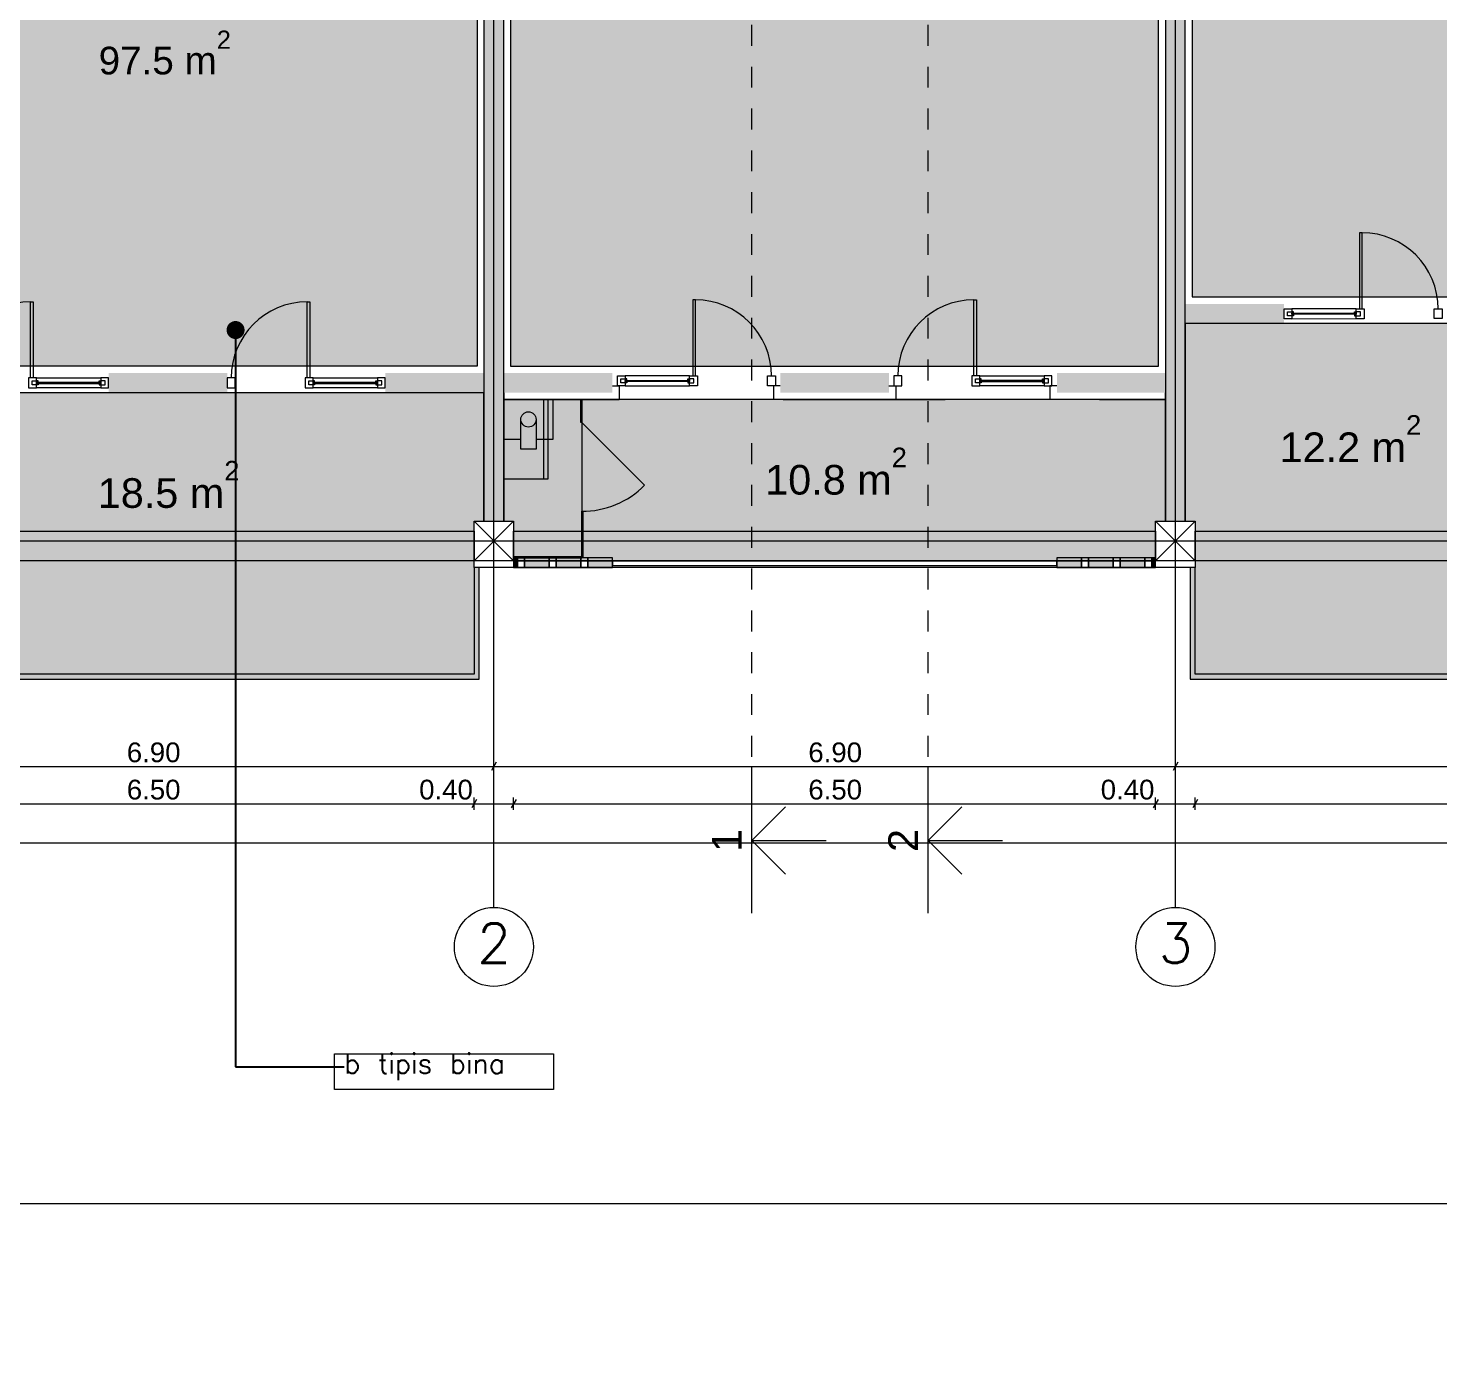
# Model space of a CAD drawing. Header units: millimetres. Extents: x 476244520 to 476657119, y 4620824743 to 4621446928.
# Drawn here: x 476392540 to 476406821, y 4621100136 to 4621113665 of the extents above; entities that cross this region are included whole.
import ezdxf

# ---------------------------------------------------------------- set-up
doc = ezdxf.new("R2010")
doc.units = ezdxf.units.MM
doc.header["$MEASUREMENT"] = 0
doc.linetypes.add('Dashed', pattern=[423.333333, 211.666667, -211.666667])
for name, color, linetype, lineweight in [('0_Pen_No__42_Pen_No__250_Pen_No__5', 5, 'Continuous', 0), ('2D Drafting - General_Pen_No__1_Pen_No__7', 7, 'Continuous', 0), ('2D Drafting - General_Pen_No__250_Pen_No__7_Pen_No__250', 7, 'Continuous', 0), ('2D Drafting - General_Pen_No__250_Pen_No__7_Pen_No__7', 7, 'Continuous', 0), ('2D Drafting - General_Pen_No__7_Pen_No__250', 7, 'Continuous', 0), ('2D Drafting - General_Pen_No__7_Pen_No__7_Pen_No__7', 7, 'Continuous', 0), ('Annotation - Text_Pen_No__7_Pen_No__5', 5, 'Continuous', 0), ('Doors_Pen_No__7_Pen_No__7_Pen_No__7', 7, 'Continuous', 0), ('G-Anno-Nplt_Pen_No__142', 142, 'Continuous', 0), ('G-Anno-Nplt_Pen_No__151', 151, 'Continuous', 0), ('G-Anno-Nplt_Pen_No__255', 255, 'Continuous', 0), ('G-Anno-Nplt_Pen_No__4', 7, 'Continuous', 0), ('G-Anno-Nplt_Pen_No__7', 7, 'Continuous', 0), ('gegmebi_Pen_No__1_Pen_No__7', 7, 'Continuous', 0), ('kar-panjara_Pen_No__7_Pen_No__7_Pen_No__7', 7, 'Continuous', 0), ('New_._Pen_No__1', 1, 'Continuous', 0), ('New_2D Drafting - General_Pen_No__250_Pen_No__7_Pen_No__255', 255, 'Continuous', 0), ('New_2D Drafting - General_Pen_No__2_Pen_No__250', 7, 'Continuous', 0), ('New_G-Anno-Nplt_Pen_No__250', 7, 'Continuous', 0), ('New_G-Anno-Nplt_Pen_No__4', 7, 'Continuous', 0), ('New_reg_nak_Pen_No__250', 7, 'Continuous', 0), ('New_reg_nak_Pen_No__7', 7, 'Continuous', 0), ('New_shenobebi_Pen_No__1', 1, 'Continuous', 0), ('New_Structural - Bearing_Pen_No__1', 1, 'Continuous', 0), ('New_Structural - Bearing_Pen_No__250', 7, 'Continuous', 0), ('New_Structural - Bearing_Pen_No__7', 7, 'Continuous', 0), ('zoma_Pen_No__142', 142, 'Continuous', 0), ('zoma_Pen_No__5_Pen_No__5', 5, 'Continuous', 0)]:
    doc.layers.add(name, color=color, linetype=linetype, lineweight=lineweight)
doc.layers.add('zoma', color=7, linetype='Continuous')
doc.styles.add('GENERATED_STYLE_1', font='arial.ttf')
doc.styles.add('GENERATED_STYLE_2', font='arial.ttf')
doc.linetypes.add('Break', pattern='A,0,[1,A-4 бѓЎбѓђбѓ®бѓљбѓ\x98 - nikas1.Shx,S=15.679026,R=0,X=0,Y=0],-1975.557214,0', length=1975.557214)
doc.dimstyles.new('GENERATED_STYLE__1', dxfattribs={"dimtxt": 200, "dimasz": 64.421331, "dimexe": 0.18, "dimexo": 3, "dimgap": 0.09, "dimtad": 1, "dimtih": 1, "dimtoh": 1, "dimlfac": 0.001, "dimzin": 0, "dimdsep": 46, "dimtxsty": 'GENERATED_STYLE_2', "dimblk": 'ARROWHEAD_2', "dimblk1": 'ARROWHEAD_2', "dimblk2": 'ARROWHEAD_2', "dimcen": 0.09, "dimclrd": 142, "dimclre": 142, "dimclrt": 142, "dimadec": 0, "dimazin": 0, "dimtfac": 1, "dimtdec": 4, "dimtmove": 0, "dimatfit": 3, "dimfxl": 1, "dimtolj": 1, "dimtzin": 0, "dimarcsym": 0})
doc.dimstyles.new('GENERATED_STYLE__18', dxfattribs={"dimtxt": 0.18, "dimasz": 364.8, "dimexe": 0.18, "dimexo": 0.0625, "dimgap": 0.09, "dimtad": 0, "dimtih": 1, "dimtoh": 1, "dimdec": 4, "dimzin": 0, "dimdsep": 46, "dimcen": 0.09, "dimadec": 0, "dimazin": 0, "dimtfac": 1, "dimtdec": 4, "dimtmove": 0, "dimatfit": 3, "dimldrblk": 'ARROWHEAD_11', "dimfxl": 1, "dimtolj": 1, "dimtzin": 0, "dimarcsym": 0})
doc.dimstyles.new('GENERATED_STYLE__2', dxfattribs={"dimtxt": 200, "dimasz": 64.421331, "dimexe": 0.18, "dimexo": 3, "dimgap": 0.09, "dimtad": 1, "dimtih": 1, "dimtoh": 1, "dimlfac": 0.001, "dimzin": 0, "dimdsep": 46, "dimtxsty": 'GENERATED_STYLE_2', "dimblk": 'ARROWHEAD_2', "dimblk1": 'ARROWHEAD_2', "dimblk2": 'ARROWHEAD_2', "dimcen": 0.09, "dimclrd": 142, "dimclre": 142, "dimclrt": 142, "dimadec": 0, "dimazin": 0, "dimtfac": 1, "dimtdec": 4, "dimtmove": 2, "dimatfit": 3, "dimfxl": 1, "dimtolj": 1, "dimtzin": 0, "dimarcsym": 0})

# ---------------------------------------------------------------- blocks, each defined once
blk = doc.blocks.new('*D294', base_point=(476844527, 4621385791))
at = {"layer": 'zoma_Pen_No__142', "color": 142, "linetype": 'Continuous', "lineweight": 0, "transparency": 16777216}
for p, q in [((476390579, 4621086634), (476390530, 4621086550)), ((476390554, 4621086528), (476390554, 4621086655)), ((476390554, 4621086592), (476397054, 4621086592)), ((476397079, 4621086634), (476397030, 4621086550)), ((476397054, 4621086528), (476397054, 4621086655))]:
    blk.add_line(p, q, dxfattribs=at)
at = {"layer": 'zoma_Pen_No__142', "color": 142, "lineweight": 0, "transparency": 16777216, "char_height": 200, "attachment_point": 7, "style": 'GENERATED_STYLE_2'}
for s, insert in [('\\A1;{\\pql;\\fArial CYR|b0|i0|c204|p34;6.50}', (476393538, 4621086632)), ('\\A1;{\\pql;\\fArial CYR|b0|i0|c204|p34;0.40}', (476396498, 4621086632))]:
    blk.add_mtext(s, dxfattribs=dict(at, insert=insert))
blk = doc.blocks.new('ARROWHEAD_2')
at = {"color": 0, "linetype": 'Continuous', "lineweight": 0}
for p, q in [((0, 0), (-1, 0)), ((-0.38, -0.66), (0.38, 0.66))]:
    blk.add_line(p, q, dxfattribs=at)
blk = doc.blocks.new('*D295', base_point=(476844527, 4621385791))
at = {"layer": 'zoma_Pen_No__142', "color": 142, "linetype": 'Continuous', "lineweight": 0, "transparency": 16777216}
for p, q in [((476397079, 4621086634), (476397030, 4621086550)), ((476397054, 4621086528), (476397054, 4621086655)), ((476397054, 4621086592), (476397454, 4621086592)), ((476397479, 4621086634), (476397430, 4621086550)), ((476397454, 4621086528), (476397454, 4621086655))]:
    blk.add_line(p, q, dxfattribs=at)
blk = doc.blocks.new('*D296', base_point=(476844527, 4621385791))
at = {"layer": 'zoma_Pen_No__142', "color": 142, "linetype": 'Continuous', "lineweight": 0, "transparency": 16777216}
for p, q in [((476397479, 4621086634), (476397430, 4621086550)), ((476397454, 4621086528), (476397454, 4621086655)), ((476397454, 4621086592), (476403954, 4621086592)), ((476403979, 4621086634), (476403930, 4621086550)), ((476403954, 4621086528), (476403954, 4621086655))]:
    blk.add_line(p, q, dxfattribs=at)
at = {"layer": 'zoma_Pen_No__142', "color": 142, "lineweight": 0, "transparency": 16777216, "char_height": 200, "attachment_point": 7, "style": 'GENERATED_STYLE_2'}
for s, insert in [('\\A1;{\\pql;\\fArial CYR|b0|i0|c204|p34;6.50}', (476400438, 4621086632)), ('\\A1;{\\pql;\\fArial CYR|b0|i0|c204|p34;0.40}', (476403398, 4621086632))]:
    blk.add_mtext(s, dxfattribs=dict(at, insert=insert))
blk = doc.blocks.new('*D297', base_point=(476844527, 4621385791))
at = {"layer": 'zoma_Pen_No__142', "color": 142, "linetype": 'Continuous', "lineweight": 0, "transparency": 16777216}
for p, q in [((476403979, 4621086634), (476403930, 4621086550)), ((476403954, 4621086528), (476403954, 4621086655)), ((476403954, 4621086592), (476404354, 4621086592)), ((476404379, 4621086634), (476404330, 4621086550)), ((476404354, 4621086528), (476404354, 4621086655))]:
    blk.add_line(p, q, dxfattribs=at)
blk = doc.blocks.new('*D298', base_point=(476844527, 4621385791))
at = {"layer": 'zoma_Pen_No__142', "color": 142, "linetype": 'Continuous', "lineweight": 0, "transparency": 16777216}
for p, q in [((476404379, 4621086634), (476404330, 4621086550)), ((476404354, 4621086528), (476404354, 4621086655)), ((476404354, 4621086592), (476410854, 4621086592)), ((476410879, 4621086634), (476410830, 4621086550)), ((476410854, 4621086528), (476410854, 4621086655))]:
    blk.add_line(p, q, dxfattribs=at)
at = {"layer": 'zoma_Pen_No__142', "color": 142, "lineweight": 0, "transparency": 16777216, "char_height": 200, "attachment_point": 7, "style": 'GENERATED_STYLE_2'}
for s, insert in [('\\A1;{\\pql;\\fArial CYR|b0|i0|c204|p34;6.50}', (476407338, 4621086632)), ('\\A1;{\\pql;\\fArial CYR|b0|i0|c204|p34;0.40}', (476410298, 4621086632))]:
    blk.add_mtext(s, dxfattribs=dict(at, insert=insert))
blk = doc.blocks.new('*D414', base_point=(476844527, 4621385791))
at = {"layer": 'zoma_Pen_No__142', "color": 142, "linetype": 'Continuous', "lineweight": 0, "transparency": 16777216}
for p, q in [((476390379, 4621106235), (476390330, 4621106150)), ((476390354, 4621106129), (476390354, 4621106256)), ((476397279, 4621106235), (476397230, 4621106150)), ((476397254, 4621106129), (476397254, 4621106256)), ((476390313, 4621106192), (476390354, 4621106192)), ((476390354, 4621106192), (476397254, 4621106192))]:
    blk.add_line(p, q, dxfattribs=at)
at = {"layer": 'zoma_Pen_No__142', "color": 142, "lineweight": 0, "transparency": 16777216, "insert": (476393538, 4621106232), "char_height": 200, "attachment_point": 7, "style": 'GENERATED_STYLE_2'}
blk.add_mtext('\\A1;{\\pql;\\fArial CYR|b0|i0|c204|p34;6.90}', dxfattribs=at)
blk = doc.blocks.new('*D415', base_point=(476844527, 4621385791))
at = {"layer": 'zoma_Pen_No__142', "color": 142, "linetype": 'Continuous', "lineweight": 0, "transparency": 16777216}
for p, q in [((476397279, 4621106235), (476397230, 4621106150)), ((476397254, 4621106129), (476397254, 4621106256)), ((476404179, 4621106235), (476404130, 4621106150)), ((476404154, 4621106129), (476404154, 4621106256)), ((476397254, 4621106192), (476404154, 4621106192))]:
    blk.add_line(p, q, dxfattribs=at)
at = {"layer": 'zoma_Pen_No__142', "color": 142, "lineweight": 0, "transparency": 16777216, "insert": (476400438, 4621106232), "char_height": 200, "attachment_point": 7, "style": 'GENERATED_STYLE_2'}
blk.add_mtext('\\A1;{\\pql;\\fArial CYR|b0|i0|c204|p34;6.90}', dxfattribs=at)
blk = doc.blocks.new('*D416', base_point=(476844527, 4621385791))
at = {"layer": 'zoma_Pen_No__142', "color": 142, "linetype": 'Continuous', "lineweight": 0, "transparency": 16777216}
for p, q in [((476404179, 4621106235), (476404130, 4621106150)), ((476404154, 4621106129), (476404154, 4621106256)), ((476411079, 4621106235), (476411030, 4621106150)), ((476411054, 4621106129), (476411054, 4621106256)), ((476404154, 4621106192), (476411054, 4621106192))]:
    blk.add_line(p, q, dxfattribs=at)
at = {"layer": 'zoma_Pen_No__142', "color": 142, "lineweight": 0, "transparency": 16777216, "insert": (476407338, 4621106232), "char_height": 200, "attachment_point": 7, "style": 'GENERATED_STYLE_2'}
blk.add_mtext('\\A1;{\\pql;\\fArial CYR|b0|i0|c204|p34;6.90}', dxfattribs=at)
blk = doc.blocks.new('*D463', base_point=(476844527, 4621385791))
at = {"layer": 'zoma_Pen_No__142', "color": 142, "linetype": 'Continuous', "lineweight": 0, "transparency": 16777216}
for p, q in [((476390579, 4621105858), (476390530, 4621105773)), ((476390554, 4621105752), (476390554, 4621105879)), ((476390554, 4621105815), (476397054, 4621105815)), ((476397079, 4621105858), (476397030, 4621105773)), ((476397054, 4621105752), (476397054, 4621105879))]:
    blk.add_line(p, q, dxfattribs=at)
at = {"layer": 'zoma_Pen_No__142', "color": 142, "lineweight": 0, "transparency": 16777216, "char_height": 200, "attachment_point": 7, "style": 'GENERATED_STYLE_2'}
for s, insert in [('\\A1;{\\pql;\\fArial CYR|b0|i0|c204|p34;6.50}', (476393538, 4621105855)), ('\\A1;{\\pql;\\fArial CYR|b0|i0|c204|p34;0.40}', (476396498, 4621105855))]:
    blk.add_mtext(s, dxfattribs=dict(at, insert=insert))
blk = doc.blocks.new('*D464', base_point=(476844527, 4621385791))
at = {"layer": 'zoma_Pen_No__142', "color": 142, "linetype": 'Continuous', "lineweight": 0, "transparency": 16777216}
for p, q in [((476397079, 4621105858), (476397030, 4621105773)), ((476397054, 4621105752), (476397054, 4621105879)), ((476397054, 4621105815), (476397454, 4621105815)), ((476397479, 4621105858), (476397430, 4621105773)), ((476397454, 4621105752), (476397454, 4621105879))]:
    blk.add_line(p, q, dxfattribs=at)
blk = doc.blocks.new('*D465', base_point=(476844527, 4621385791))
at = {"layer": 'zoma_Pen_No__142', "color": 142, "linetype": 'Continuous', "lineweight": 0, "transparency": 16777216}
for p, q in [((476397479, 4621105858), (476397430, 4621105773)), ((476397454, 4621105752), (476397454, 4621105879)), ((476397454, 4621105815), (476403954, 4621105815)), ((476403979, 4621105858), (476403930, 4621105773)), ((476403954, 4621105752), (476403954, 4621105879))]:
    blk.add_line(p, q, dxfattribs=at)
at = {"layer": 'zoma_Pen_No__142', "color": 142, "lineweight": 0, "transparency": 16777216, "char_height": 200, "attachment_point": 7, "style": 'GENERATED_STYLE_2'}
for s, insert in [('\\A1;{\\pql;\\fArial CYR|b0|i0|c204|p34;6.50}', (476400438, 4621105855)), ('\\A1;{\\pql;\\fArial CYR|b0|i0|c204|p34;0.40}', (476403398, 4621105855))]:
    blk.add_mtext(s, dxfattribs=dict(at, insert=insert))
blk = doc.blocks.new('*D466', base_point=(476844527, 4621385791))
at = {"layer": 'zoma_Pen_No__142', "color": 142, "linetype": 'Continuous', "lineweight": 0, "transparency": 16777216}
for p, q in [((476403979, 4621105858), (476403930, 4621105773)), ((476403954, 4621105752), (476403954, 4621105879)), ((476403954, 4621105815), (476404354, 4621105815)), ((476404379, 4621105858), (476404330, 4621105773)), ((476404354, 4621105752), (476404354, 4621105879))]:
    blk.add_line(p, q, dxfattribs=at)
blk = doc.blocks.new('*D467', base_point=(476844527, 4621385791))
at = {"layer": 'zoma_Pen_No__142', "color": 142, "linetype": 'Continuous', "lineweight": 0, "transparency": 16777216}
for p, q in [((476404379, 4621105858), (476404330, 4621105773)), ((476404354, 4621105752), (476404354, 4621105879)), ((476404354, 4621105815), (476410854, 4621105815)), ((476410879, 4621105858), (476410830, 4621105773)), ((476410854, 4621105752), (476410854, 4621105879))]:
    blk.add_line(p, q, dxfattribs=at)
at = {"layer": 'zoma_Pen_No__142', "color": 142, "lineweight": 0, "transparency": 16777216, "char_height": 200, "attachment_point": 7, "style": 'GENERATED_STYLE_2'}
for s, insert in [('\\A1;{\\pql;\\fArial CYR|b0|i0|c204|p34;6.50}', (476407338, 4621105855)), ('\\A1;{\\pql;\\fArial CYR|b0|i0|c204|p34;0.40}', (476410298, 4621105855))]:
    blk.add_mtext(s, dxfattribs=dict(at, insert=insert))
blk = doc.blocks.new('*D475', base_point=(476844527, 4621385791))
at = {"layer": 'zoma_Pen_No__142', "color": 142, "linetype": 'Continuous', "lineweight": 0, "transparency": 16777216}
for p, q in [((476390113, 4621105419), (476390154, 4621105419)), ((476390179, 4621105462), (476390130, 4621105377)), ((476390154, 4621105356), (476390154, 4621105483)), ((476390154, 4621105419), (476431954, 4621105419)), ((476431930, 4621105377), (476431979, 4621105462)), ((476431954, 4621105356), (476431954, 4621105483)), ((476431954, 4621105419), (476431996, 4621105419))]:
    blk.add_line(p, q, dxfattribs=at)
at = {"layer": 'zoma_Pen_No__142', "color": 142, "lineweight": 0, "transparency": 16777216, "insert": (476411278, 4621105459), "char_height": 200, "attachment_point": 7, "style": 'GENERATED_STYLE_2'}
blk.add_mtext('\\A1;{\\pql;\\fArial CYR|b0|i0|c204|p34;41.80}', dxfattribs=at)
blk = doc.blocks.new('ARROWHEAD_11')
at = {"color": 0, "linetype": 'Continuous', "lineweight": 0}
blk.add_line((0, 0), (-1, 0), dxfattribs=at)
at = {"color": 0, "linetype": 'Continuous', "lineweight": 0, "const_width": 0.25, "flags": 128}
blk.add_lwpolyline([(-0.125, 0, 1), (0.125, 0, 1)], format="xyb", close=True, dxfattribs=at)

msp = doc.modelspace()

# ---------------------------------------------------------------- hatches: boundary and pattern name
at = {"layer": '2D Drafting - General_Pen_No__250_Pen_No__7_Pen_No__7', "linetype": 'Continuous', "lineweight": 0}
for points in [[(476397354.207, 4621108674.633), (476397354.207, 4621115174.633), (476397154.207, 4621115174.633), (476397154.207, 4621108674.633)], [(476404054.207, 4621108674.633), (476404254.207, 4621108674.633), (476404254.207, 4621115174.633), (476404054.207, 4621115174.633)], [(476405253.895, 4621110674.633), (476404254.207, 4621110674.633), (476404254.207, 4621110874.633), (476405253.895, 4621110874.633)], [(476393354.212, 4621109974.633), (476394554.508, 4621109974.633), (476394554.508, 4621110174.633), (476393354.212, 4621110174.633)], [(476397154.207, 4621109974.633), (476396154.501, 4621109974.633), (476396154.501, 4621110174.633), (476397154.207, 4621110174.633)], [(476398454.207, 4621109974.633), (476398454.207, 4621110174.633), (476397354.207, 4621110174.633), (476397354.207, 4621109974.633)], [(476401254.205, 4621109974.633), (476401254.205, 4621110174.633), (476400154.302, 4621110174.633), (476400154.302, 4621109974.633)], [(476404054.207, 4621109974.645), (476404054.207, 4621110174.645), (476402954.226, 4621110174.645), (476402954.226, 4621109974.645)], [(476398144.29, 4621109904.972), (476398144.29, 4621109674.629), (476398134.29, 4621109674.629), (476398134.29, 4621109904.972)], [(476398154.301, 4621108774.63), (476398154.301, 4621108304.633), (476398144.301, 4621108304.633), (476398144.301, 4621108774.63)], [(476398144.301, 4621108314.633), (476397454.301, 4621108314.633), (476397454.301, 4621108304.633), (476398144.301, 4621108304.633)]]:
    msp.add_hatch(color=7, dxfattribs=at).paths.add_polyline_path(points)
at = {"layer": 'G-Anno-Nplt_Pen_No__151', "linetype": 'Continuous', "lineweight": 0, "true_color": 0x1f2f3f}
for points in [[(476390354.207, 4621118674.633), (476390554.207, 4621118674.633), (476390554.207, 4621118974.633), (476390754.207, 4621118974.633), (476390754.207, 4621119814.821), (476390354.207, 4621119814.821), (476390354.207, 4621119877.469), (476390424.207, 4621119877.469), (476390424.207, 4621124604.633), (476393924.389, 4621124604.633), (476393924.389, 4621125704.633), (476396984.207, 4621125704.633), (476396984.207, 4621125504.633), (476396984.207, 4621121768.252), (476396984.208, 4621118844.633), (476396684.207, 4621118844.633), (476396684.207, 4621118053.615), (476397154.207, 4621118053.615), (476397154.207, 4621115574.633), (476397054.207, 4621115574.633), (476397054.207, 4621115294.633), (476396984.207, 4621115294.633), (476396984.207, 4621115104.633), (476397084.207, 4621115104.633), (476397084.207, 4621110244.633), (476390424.207, 4621110244.633), (476390424.207, 4621114364.445), (476390824.207, 4621114364.445), (476390824.207, 4621115344.633), (476390624.207, 4621115344.633), (476390624.207, 4621115644.633), (476390424.207, 4621115644.633), (476390424.207, 4621117947.469), (476390354.207, 4621117947.469)], [(476404224.207, 4621125504.633), (476404224.207, 4621119144.633), (476404424.207, 4621119144.633), (476404424.207, 4621118844.633), (476404724.207, 4621118844.633), (476404724.207, 4621117983.615), (476404324.207, 4621117983.615), (476404324.207, 4621115644.633), (476404424.207, 4621115644.633), (476404424.207, 4621115104.633), (476404324.207, 4621115104.633), (476404324.207, 4621110944.575), (476407724.207, 4621110944.575), (476407724.207, 4621108544.574), (476410484.207, 4621108544.574), (476410484.207, 4621109194.763), (476410884.207, 4621109194.763), (476410884.207, 4621115104.633), (476410784.207, 4621115104.633), (476410784.207, 4621115644.633), (476410884.207, 4621115644.633), (476410884.207, 4621116931.925), (476410954.207, 4621116931.925), (476410954.207, 4621118674.633), (476410854.207, 4621118674.633), (476410854.207, 4621118924.633), (476410554.207, 4621118924.633), (476410554.207, 4621119945.651), (476410954.207, 4621119945.651), (476410954.207, 4621120547.903), (476410884.207, 4621120547.903), (476410884.207, 4621124604.636), (476407384.207, 4621124604.636), (476407384.207, 4621125704.633), (476404424.207, 4621125704.633), (476404424.207, 4621125504.633)], [(476397524.207, 4621115104.633), (476397424.207, 4621115104.633), (476397424.207, 4621110244.633), (476403984.207, 4621110244.633), (476403984.207, 4621115104.633), (476403884.207, 4621115104.633), (476403884.207, 4621115644.633), (476403984.207, 4621115644.633), (476403984.207, 4621116325.977), (476404054.207, 4621116325.977), (476404054.207, 4621118377.891), (476403364.019, 4621118377.891), (476403364.019, 4621118777.891), (476402464.169, 4621118777.891), (476402464.169, 4621118707.891), (476398264.395, 4621118707.891), (476398264.395, 4621118307.891), (476397424.207, 4621118307.891), (476397424.207, 4621115644.633), (476397524.207, 4621115644.633)]]:
    msp.add_hatch(color=169, dxfattribs=at).paths.add_polyline_path(points)
at = {"layer": 'G-Anno-Nplt_Pen_No__255', "linetype": 'Continuous', "lineweight": 0, "true_color": 0x3f3f3f}
for points in [[(476404254.207, 4621110674.633), (476404254.207, 4621108674.633), (476404354.207, 4621108674.633), (476404354.207, 4621108204.633), (476404304.207, 4621108204.633), (476404304.207, 4621107074.646), (476408154.204, 4621107074.669), (476408154.204, 4621108204.633), (476407454.207, 4621108204.633), (476407454.207, 4621110674.633)], [(476397154.207, 4621109974.633), (476390354.207, 4621109974.633), (476390354.207, 4621108674.633), (476390554.207, 4621108674.633), (476390554.207, 4621108274.633), (476391204.207, 4621108274.633), (476391254.208, 4621108274.633), (476391254.208, 4621108204.646), (476391204.207, 4621108204.646), (476391204.207, 4621107074.89), (476397104.207, 4621107074.841), (476397104.207, 4621108204.633), (476397054.207, 4621108204.633), (476397054.207, 4621108674.633), (476397154.207, 4621108674.633)], [(476404054.207, 4621109904.972), (476397354.207, 4621109904.972), (476397354.207, 4621108674.633), (476397454.207, 4621108674.633), (476397454.207, 4621108274.633), (476403954.207, 4621108274.633), (476403954.207, 4621108674.633), (476404054.207, 4621108674.633)]]:
    msp.add_hatch(color=250, dxfattribs=at).paths.add_polyline_path(points)
at = {"layer": 'New_2D Drafting - General_Pen_No__250_Pen_No__7_Pen_No__255', "linetype": 'Continuous', "lineweight": 0}
for points in [[(476397354.206, 4621109904.977), (476397854.206, 4621109904.972), (476397854.203, 4621109504.977), (476397681.218, 4621109504.979), (476397681.217, 4621109404.976), (476397527.191, 4621109404.977), (476397527.192, 4621109504.98), (476397354.203, 4621109504.981)], [(476397354.206, 4621109904.977), (476397804.206, 4621109904.977), (476397804.207, 4621109104.977), (476397354.207, 4621109104.977)]]:
    msp.add_hatch(color=255, dxfattribs=at).paths.add_polyline_path(points)
at = {"layer": 'New_G-Anno-Nplt_Pen_No__250', "linetype": 'Continuous', "lineweight": 0, "true_color": 0x000000}
for points in [[(476397494.207, 4621108304.633), (476397454.207, 4621108304.633), (476397454.207, 4621108204.633), (476397494.207, 4621108204.633)], [(476397564.207, 4621108204.633), (476397814.207, 4621108204.633), (476397814.207, 4621108304.633), (476397564.207, 4621108304.633)], [(476398134.207, 4621108304.633), (476397884.207, 4621108304.633), (476397884.207, 4621108204.633), (476398134.207, 4621108204.633)], [(476398204.207, 4621108204.633), (476398454.207, 4621108204.633), (476398454.207, 4621108304.633), (476398204.207, 4621108304.633)], [(476403204.207, 4621108304.633), (476402954.207, 4621108304.633), (476402954.207, 4621108204.633), (476403204.207, 4621108204.633)], [(476403524.207, 4621108304.633), (476403274.207, 4621108304.633), (476403274.207, 4621108204.633), (476403524.207, 4621108204.633)], [(476403844.207, 4621108304.633), (476403594.207, 4621108304.633), (476403594.207, 4621108204.633), (476403844.207, 4621108204.633)], [(476403954.207, 4621108304.633), (476403914.207, 4621108304.633), (476403914.207, 4621108204.633), (476403954.207, 4621108204.633)]]:
    msp.add_hatch(color=18, dxfattribs=at).paths.add_polyline_path(points)

# ---------------------------------------------------------------- linework, layer by layer
at = {"layer": '0_Pen_No__42_Pen_No__250_Pen_No__5', "color": 5, "linetype": 'Continuous', "lineweight": 0}
for centre in [(476397254.207, 4621104365.036), (476397254.207, 4621104365.036), (476404154.207, 4621104365.036), (476404154.207, 4621104365.036)]:
    msp.add_circle(centre, 400, dxfattribs=at)
at = {"layer": '2D Drafting - General_Pen_No__1_Pen_No__7', "color": 7, "linetype": 'Continuous', "lineweight": 0}
for p, q in [((476397054.207, 4621108274.633), (476397454.207, 4621108674.633)), ((476397454.207, 4621108274.633), (476397054.207, 4621108674.633)), ((476403954.207, 4621108274.633), (476404354.207, 4621108674.633)), ((476404354.207, 4621108274.633), (476403954.207, 4621108674.633))]:
    msp.add_line(p, q, dxfattribs=at)
at = {"layer": '2D Drafting - General_Pen_No__1_Pen_No__7', "color": 7, "linetype": 'Continuous', "lineweight": 0, "flags": 128}
for points in [[(476397454.207, 4621108274.633), (476397054.207, 4621108274.633), (476397054.207, 4621108674.633), (476397454.207, 4621108674.633)], [(476404354.207, 4621108274.633), (476403954.207, 4621108274.633), (476403954.207, 4621108674.633), (476404354.207, 4621108674.633)], [(476397054.207, 4621108274.633), (476390554.207, 4621108274.633), (476390554.207, 4621108574.633), (476397054.207, 4621108574.633)], [(476403954.207, 4621108274.633), (476397454.207, 4621108274.633), (476397454.207, 4621108574.633), (476403954.207, 4621108574.633)], [(476410854.207, 4621108274.633), (476404354.207, 4621108274.633), (476404354.207, 4621108574.633), (476410854.207, 4621108574.633)]]:
    msp.add_lwpolyline(points, close=True, dxfattribs=at)
at = {"layer": '2D Drafting - General_Pen_No__250_Pen_No__7_Pen_No__250', "color": 7, "linetype": 'Continuous', "lineweight": 0, "flags": 128}
for points in [[(476397354.207, 4621108674.633), (476397354.207, 4621115174.633), (476397154.207, 4621115174.633), (476397154.207, 4621108674.633)], [(476404054.207, 4621108674.633), (476404254.207, 4621108674.633), (476404254.207, 4621115174.633), (476404054.207, 4621115174.633)], [(476398144.29, 4621109904.972), (476398144.29, 4621109674.629), (476398134.29, 4621109674.629), (476398134.29, 4621109904.972)], [(476398154.301, 4621108774.63), (476398154.301, 4621108304.633), (476398144.301, 4621108304.633), (476398144.301, 4621108774.63)], [(476398144.301, 4621108314.633), (476397454.301, 4621108314.633), (476397454.301, 4621108304.633), (476398144.301, 4621108304.633)]]:
    msp.add_lwpolyline(points, close=True, dxfattribs=at)
at = {"layer": '2D Drafting - General_Pen_No__7_Pen_No__250', "color": 7, "linetype": 'Continuous', "lineweight": 0, "flags": 128}
for points in [[(476398454.301, 4621110045.229), (476398524.316, 4621110045.229), (476398524.315, 4621109904.967)], [(476400154.302, 4621110045.093), (476400084.287, 4621110045.095), (476400084.283, 4621109904.833)], [(476401254.205, 4621110045.294), (476401324.22, 4621110045.293), (476401324.219, 4621109905.031)], [(476402954.207, 4621110045.243), (476402884.192, 4621110045.245), (476402884.188, 4621109904.817)]]:
    msp.add_lwpolyline(points, dxfattribs=at)
at = {"layer": '2D Drafting - General_Pen_No__7_Pen_No__7_Pen_No__7', "color": 7, "linetype": 'Continuous', "lineweight": 0, "flags": 128}
for points in [[(476405333.895, 4621110724.552), (476405983.895, 4621110724.58), (476405983.89, 4621110824.52), (476405333.89, 4621110824.491)], [(476393274.207, 4621110024.69), (476392624.207, 4621110024.719), (476392624.212, 4621110124.658), (476393274.212, 4621110124.629)], [(476396074.503, 4621110024.547), (476395424.503, 4621110024.576), (476395424.508, 4621110124.515), (476396074.508, 4621110124.486)], [(476398584.316, 4621110045.231), (476399234.316, 4621110045.26), (476399234.312, 4621110145.199), (476398584.312, 4621110145.17)], [(476402824.203, 4621110045.248), (476402174.203, 4621110045.276), (476402174.207, 4621110145.215), (476402824.207, 4621110145.187)]]:
    msp.add_lwpolyline(points, close=True, dxfattribs=at)
at = {"layer": '2D Drafting - General_Pen_No__7_Pen_No__7_Pen_No__7', "color": 7, "linetype": 'Continuous', "lineweight": 0}
for centre, start, end in [((476406043.579, 4621110824.533), 0.005711, 90.0025313), ((476392564.523, 4621110124.671), 89.9974687, 179.994289), ((476395364.819, 4621110124.528), 89.9974687, 179.994289), ((476399294.001, 4621110145.212), 0.005711, 90.0025313), ((476402114.518, 4621110145.228), 89.9974687, 179.994289)]:
    msp.add_arc(centre, 770.311, start, end, dxfattribs=at)
at = {"layer": 'Doors_Pen_No__7_Pen_No__7_Pen_No__7', "color": 7, "linetype": 'Continuous', "lineweight": 0, "flags": 128}
for points in [[(476406016.912, 4621110824.531), (476406043.579, 4621110824.533), (476406043.545, 4621111594.844), (476406016.878, 4621111594.843)], [(476392591.189, 4621110124.67), (476392564.523, 4621110124.671), (476392564.557, 4621110894.982), (476392591.223, 4621110894.981)], [(476395391.485, 4621110124.527), (476395364.819, 4621110124.528), (476395364.853, 4621110894.839), (476395391.519, 4621110894.838)], [(476399267.334, 4621110145.211), (476399294.001, 4621110145.212), (476399293.967, 4621110915.523), (476399267.3, 4621110915.522)], [(476402141.185, 4621110145.227), (476402114.518, 4621110145.228), (476402114.552, 4621110915.54), (476402141.219, 4621110915.538)]]:
    msp.add_lwpolyline(points, close=True, dxfattribs=at)
at = {"layer": 'G-Anno-Nplt_Pen_No__4', "color": 7, "linetype": 'Continuous', "lineweight": 0, "flags": 128}
for points in [[(476407384.207, 4621125704.633), (476404424.207, 4621125704.633), (476404424.207, 4621125504.633), (476404224.207, 4621125504.633), (476404224.207, 4621119144.633), (476404424.207, 4621119144.633), (476404424.207, 4621118844.633), (476404724.207, 4621118844.633), (476404724.207, 4621117983.615), (476404324.207, 4621117983.615), (476404324.207, 4621115644.633), (476404424.207, 4621115644.633), (476404424.207, 4621115104.633), (476404324.207, 4621115104.633), (476404324.207, 4621110944.575), (476407724.207, 4621110944.575)], [(476397084.207, 4621115104.633), (476397084.207, 4621110244.633), (476390424.207, 4621110244.633), (476390424.207, 4621114364.445)]]:
    msp.add_lwpolyline(points, dxfattribs=at)
for points in [[(476397524.207, 4621115104.633), (476397424.207, 4621115104.633), (476397424.207, 4621110244.633), (476403984.207, 4621110244.633), (476403984.207, 4621115104.633), (476403884.207, 4621115104.633), (476403884.207, 4621115644.633), (476403984.207, 4621115644.633), (476403984.207, 4621116325.977), (476404054.207, 4621116325.977), (476404054.207, 4621118377.891), (476403364.019, 4621118377.891), (476403364.019, 4621118777.891), (476402464.169, 4621118777.891), (476402464.169, 4621118707.891), (476398264.395, 4621118707.891), (476398264.395, 4621118307.891), (476397424.207, 4621118307.891), (476397424.207, 4621115644.633), (476397524.207, 4621115644.633)], [(476404254.207, 4621110674.633), (476404254.207, 4621108674.633), (476404354.207, 4621108674.633), (476404354.207, 4621108204.633), (476404304.207, 4621108204.633), (476404304.207, 4621107074.646), (476408154.204, 4621107074.669), (476408154.204, 4621108204.633), (476407454.207, 4621108204.633), (476407454.207, 4621110674.633)], [(476397154.207, 4621109974.633), (476390354.207, 4621109974.633), (476390354.207, 4621108674.633), (476390554.207, 4621108674.633), (476390554.207, 4621108274.633), (476391204.207, 4621108274.633), (476391254.208, 4621108274.633), (476391254.208, 4621108204.646), (476391204.207, 4621108204.646), (476391204.207, 4621107074.89), (476397104.207, 4621107074.841), (476397104.207, 4621108204.633), (476397054.207, 4621108204.633), (476397054.207, 4621108674.633), (476397154.207, 4621108674.633)], [(476404054.207, 4621109904.972), (476397354.207, 4621109904.972), (476397354.207, 4621108674.633), (476397454.207, 4621108674.633), (476397454.207, 4621108274.633), (476403954.207, 4621108274.633), (476403954.207, 4621108674.633), (476404054.207, 4621108674.633)]]:
    msp.add_lwpolyline(points, close=True, dxfattribs=at)
at = {"layer": 'gegmebi_Pen_No__1_Pen_No__7', "color": 7, "linetype": 'Continuous', "lineweight": 0, "flags": 128}
for points in [[(476397681.218, 4621109504.979), (476397854.203, 4621109504.977), (476397854.206, 4621109904.972), (476397354.206, 4621109904.977), (476397354.203, 4621109504.981), (476397527.192, 4621109504.98)], [(476397681.219, 4621109704.977), (476397681.217, 4621109404.976), (476397527.191, 4621109404.977), (476397527.194, 4621109704.978)]]:
    msp.add_lwpolyline(points, dxfattribs=at)
at = {"layer": 'kar-panjara_Pen_No__7_Pen_No__7_Pen_No__7', "color": 7, "linetype": 'Continuous', "lineweight": 0, "flags": 128}
for points in [[(476405333.895, 4621110724.552), (476405253.895, 4621110724.548), (476405253.89, 4621110824.548), (476405333.89, 4621110824.552)], [(476406063.895, 4621110724.523), (476405983.895, 4621110724.52), (476405983.89, 4621110824.52), (476406063.89, 4621110824.523)], [(476406853.895, 4621110724.601), (476406773.895, 4621110724.597), (476406773.89, 4621110824.597), (476406853.89, 4621110824.601)], [(476405288.891, 4621110794.489), (476405333.891, 4621110794.491), (476405333.892, 4621110779.491), (476405333.893, 4621110769.491), (476405348.893, 4621110769.491), (476405348.893, 4621110754.491), (476405288.893, 4621110754.489)], [(476405348.891, 4621110794.491), (476405333.891, 4621110794.491), (476405333.892, 4621110779.491), (476405348.892, 4621110779.491)], [(476405333.892, 4621110779.491), (476405983.892, 4621110779.52), (476405983.893, 4621110769.52), (476405333.893, 4621110769.491)], [(476405968.891, 4621110794.519), (476405983.891, 4621110794.52), (476405983.892, 4621110779.52), (476405968.892, 4621110779.519)], [(476406028.891, 4621110794.522), (476405983.891, 4621110794.52), (476405983.892, 4621110779.52), (476405983.893, 4621110769.52), (476405968.893, 4621110769.519), (476405968.893, 4621110754.519), (476406028.893, 4621110754.522)], [(476392544.207, 4621110024.661), (476392624.207, 4621110024.658), (476392624.212, 4621110124.658), (476392544.212, 4621110124.661)], [(476392579.21, 4621110094.66), (476392624.21, 4621110094.658), (476392624.21, 4621110079.658), (476392624.209, 4621110069.658), (476392639.209, 4621110069.657), (476392639.208, 4621110054.657), (476392579.208, 4621110054.66)], [(476392639.21, 4621110094.657), (476392624.21, 4621110094.658), (476392624.21, 4621110079.658), (476392639.21, 4621110079.657)], [(476393319.21, 4621110094.627), (476393274.21, 4621110094.629), (476393274.21, 4621110079.629), (476393274.209, 4621110069.629), (476393259.209, 4621110069.63), (476393259.208, 4621110054.63), (476393319.208, 4621110054.627)], [(476393259.21, 4621110094.63), (476393274.21, 4621110094.629), (476393274.21, 4621110079.629), (476393259.21, 4621110079.63)], [(476393274.207, 4621110024.69), (476393354.207, 4621110024.686), (476393354.212, 4621110124.686), (476393274.212, 4621110124.69)], [(476394554.503, 4621110024.596), (476394634.503, 4621110024.593), (476394634.508, 4621110124.593), (476394554.508, 4621110124.596)], [(476395344.503, 4621110024.518), (476395424.503, 4621110024.515), (476395424.508, 4621110124.515), (476395344.508, 4621110124.518)], [(476395379.506, 4621110094.517), (476395424.506, 4621110094.515), (476395424.506, 4621110079.515), (476395424.505, 4621110069.515), (476395439.505, 4621110069.514), (476395439.504, 4621110054.514), (476395379.504, 4621110054.517)], [(476395439.506, 4621110094.514), (476395424.506, 4621110094.515), (476395424.506, 4621110079.515), (476395439.506, 4621110079.514)], [(476396119.506, 4621110094.484), (476396074.506, 4621110094.486), (476396074.506, 4621110079.486), (476396074.505, 4621110069.486), (476396059.505, 4621110069.487), (476396059.504, 4621110054.487), (476396119.504, 4621110054.484)], [(476396059.506, 4621110094.487), (476396074.506, 4621110094.486), (476396074.506, 4621110079.486), (476396059.506, 4621110079.487)], [(476396074.503, 4621110024.547), (476396154.503, 4621110024.544), (476396154.508, 4621110124.544), (476396074.508, 4621110124.547)], [(476398584.316, 4621110045.231), (476398504.316, 4621110045.228), (476398504.312, 4621110145.228), (476398584.312, 4621110145.231)], [(476398539.313, 4621110115.168), (476398584.313, 4621110115.17), (476398584.314, 4621110100.17), (476398584.314, 4621110090.17), (476398599.314, 4621110090.171), (476398599.315, 4621110075.171), (476398539.315, 4621110075.168)], [(476398599.313, 4621110115.171), (476398584.313, 4621110115.17), (476398584.314, 4621110100.17), (476398599.314, 4621110100.171)], [(476398584.314, 4621110100.17), (476399234.314, 4621110100.199), (476399234.314, 4621110090.199), (476398584.314, 4621110090.17)], [(476399219.313, 4621110115.198), (476399234.313, 4621110115.199), (476399234.314, 4621110100.199), (476399219.314, 4621110100.198)], [(476399279.313, 4621110115.201), (476399234.313, 4621110115.199), (476399234.314, 4621110100.199), (476399234.314, 4621110090.199), (476399219.314, 4621110090.198), (476399219.315, 4621110075.198), (476399279.315, 4621110075.201)], [(476399314.316, 4621110045.203), (476399234.316, 4621110045.199), (476399234.312, 4621110145.199), (476399314.312, 4621110145.203)], [(476400104.316, 4621110045.28), (476400024.316, 4621110045.277), (476400024.312, 4621110145.277), (476400104.312, 4621110145.28)], [(476401304.203, 4621110045.297), (476401384.203, 4621110045.293), (476401384.207, 4621110145.293), (476401304.207, 4621110145.297)], [(476402094.203, 4621110045.219), (476402174.203, 4621110045.215), (476402174.207, 4621110145.215), (476402094.207, 4621110145.219)], [(476402129.206, 4621110115.217), (476402174.206, 4621110115.215), (476402174.205, 4621110100.215), (476402174.205, 4621110090.215), (476402189.205, 4621110090.215), (476402189.204, 4621110075.215), (476402129.204, 4621110075.217)], [(476402189.206, 4621110115.215), (476402174.206, 4621110115.215), (476402174.205, 4621110100.215), (476402189.205, 4621110100.215)], [(476402824.205, 4621110100.187), (476402174.205, 4621110100.215), (476402174.205, 4621110090.215), (476402824.205, 4621110090.187)], [(476402869.206, 4621110115.185), (476402824.206, 4621110115.187), (476402824.205, 4621110100.187), (476402824.205, 4621110090.187), (476402809.205, 4621110090.187), (476402809.204, 4621110075.187), (476402869.204, 4621110075.185)], [(476402809.206, 4621110115.187), (476402824.206, 4621110115.187), (476402824.205, 4621110100.187), (476402809.205, 4621110100.187)], [(476402824.203, 4621110045.248), (476402904.203, 4621110045.244), (476402904.207, 4621110145.244), (476402824.207, 4621110145.248)], [(476393274.21, 4621110079.629), (476392624.21, 4621110079.658), (476392624.209, 4621110069.658), (476393274.209, 4621110069.629)], [(476396074.506, 4621110079.486), (476395424.506, 4621110079.515), (476395424.505, 4621110069.515), (476396074.505, 4621110069.486)]]:
    msp.add_lwpolyline(points, close=True, dxfattribs=at)
at = {"layer": 'New_2D Drafting - General_Pen_No__2_Pen_No__250', "color": 7, "linetype": 'Continuous', "lineweight": 0, "flags": 128}
msp.add_lwpolyline([(476395639.231, 4621103282.552), (476397859.236, 4621103282.552), (476397859.236, 4621102923.176), (476395639.231, 4621102923.176)], close=True, dxfattribs=at)
at = {"layer": 'New_G-Anno-Nplt_Pen_No__4', "color": 7, "linetype": 'Continuous', "lineweight": 0, "flags": 128}
for points in [[(476397494.207, 4621108304.633), (476397454.207, 4621108304.633), (476397454.207, 4621108204.633), (476397494.207, 4621108204.633)], [(476397564.207, 4621108204.633), (476397814.207, 4621108204.633), (476397814.207, 4621108304.633), (476397564.207, 4621108304.633)], [(476398134.207, 4621108304.633), (476397884.207, 4621108304.633), (476397884.207, 4621108204.633), (476398134.207, 4621108204.633)], [(476398204.207, 4621108204.633), (476398454.207, 4621108204.633), (476398454.207, 4621108304.633), (476398204.207, 4621108304.633)], [(476403204.207, 4621108304.633), (476402954.207, 4621108304.633), (476402954.207, 4621108204.633), (476403204.207, 4621108204.633)], [(476403524.207, 4621108304.633), (476403274.207, 4621108304.633), (476403274.207, 4621108204.633), (476403524.207, 4621108204.633)], [(476403844.207, 4621108304.633), (476403594.207, 4621108304.633), (476403594.207, 4621108204.633), (476403844.207, 4621108204.633)], [(476403954.207, 4621108304.633), (476403914.207, 4621108304.633), (476403914.207, 4621108204.633), (476403954.207, 4621108204.633)]]:
    msp.add_lwpolyline(points, close=True, dxfattribs=at)
at = {"layer": 'New_reg_nak_Pen_No__250', "color": 7, "linetype": 'Continuous', "lineweight": 0}
for p, q in [((476397758.729, 4621109104.977), (476397758.729, 4621109904.977)), ((476398144.301, 4621109674.629), (476398144.301, 4621108774.63))]:
    msp.add_line(p, q, dxfattribs=at)
at = {"layer": 'New_reg_nak_Pen_No__250', "color": 7, "linetype": 'Continuous', "lineweight": 0, "flags": 128}
for points in [[(476397354.206, 4621109904.977), (476397354.207, 4621109104.977), (476397804.207, 4621109104.977), (476397804.206, 4621109904.977)], [(476398454.207, 4621108224.633), (476402954.207, 4621108224.633), (476402954.207, 4621108274.633), (476398454.207, 4621108274.633)], [(476391204.207, 4621107074.841), (476397104.207, 4621107074.841), (476397104.207, 4621108204.633), (476397054.207, 4621108204.633), (476397054.207, 4621107124.841), (476391254.207, 4621107124.841), (476391254.207, 4621108204.646), (476391204.207, 4621108204.646)]]:
    msp.add_lwpolyline(points, close=True, dxfattribs=at)
msp.add_lwpolyline([(476407454.207, 4621108274.633), (476407454.207, 4621107124.684), (476404354.207, 4621107124.684), (476404354.207, 4621108204.633), (476404304.207, 4621108204.633), (476404304.207, 4621107074.646), (476407454.207, 4621107074.676)], dxfattribs=at)
at = {"layer": 'New_reg_nak_Pen_No__250', "color": 7, "linetype": 'Continuous', "lineweight": 0}
msp.add_circle((476397604.207, 4621109704.977), 77.013, dxfattribs=at)
at = {"layer": 'New_reg_nak_Pen_No__7', "color": 7, "linetype": 'Continuous', "lineweight": 0, "flags": 128}
for points in [[(476397354.207, 4621109974.633), (476397354.207, 4621109904.972), (476398524.315, 4621109904.967)], [(476403384.59, 4621109904.972), (476404054.207, 4621109904.972), (476404054.207, 4621109974.633)], [(476400184.173, 4621109904.972), (476401824.621, 4621109904.972)], [(476404354.207, 4621108274.633), (476404354.207, 4621108204.633), (476397054.207, 4621108204.633), (476397054.207, 4621108274.633)]]:
    msp.add_lwpolyline(points, dxfattribs=at)
at = {"layer": 'New_shenobebi_Pen_No__1', "color": 1, "linetype": 'Dashed', "lineweight": 0}
for points in [[(476399865.328, 4621105443.003), (476399865.328, 4621124734.66), (476398266.855, 4621124734.66), (476398266.855, 4621130271.869)], [(476401650.445, 4621105443.003), (476401650.445, 4621130271.869)]]:
    msp.add_lwpolyline(points, dxfattribs=at)
at = {"layer": 'New_shenobebi_Pen_No__1', "color": 1, "linetype": 'Continuous', "lineweight": 0}
for points in [[(476399865.328, 4621104706.13), (476399865.328, 4621106179.877)], [(476401650.445, 4621104706.13), (476401650.445, 4621106179.877)], [(476399865.328, 4621105443.003), (476400206.473, 4621105784.148)], [(476401650.445, 4621105443.003), (476401991.59, 4621105784.148)], [(476399865.328, 4621105443.003), (476400618.326, 4621105443.003)], [(476399865.328, 4621105443.003), (476400206.473, 4621105101.858)], [(476401650.445, 4621105443.003), (476402403.443, 4621105443.003)], [(476401650.445, 4621105443.003), (476401991.59, 4621105101.858)]]:
    msp.add_lwpolyline(points, dxfattribs=at)
at = {"layer": 'New_Structural - Bearing_Pen_No__1', "color": 1, "linetype": 'Break', "lineweight": 0}
msp.add_line((476374220.452, 4621101768.019), (476442354.006, 4621101768.019), dxfattribs=at)
at = {"layer": 'New_Structural - Bearing_Pen_No__250', "color": 7, "linetype": 'Continuous', "lineweight": 0}
msp.add_line((476398144.29, 4621109674.629), (476398780.689, 4621109038.23), dxfattribs=at)
msp.add_arc((476398144.301, 4621109674.618), 899.988, 270, 315, dxfattribs=at)
at = {"layer": 'New_Structural - Bearing_Pen_No__7', "color": 7, "linetype": 'Continuous', "lineweight": 0}
for points in [[(476397494.207, 4621108204.633), (476397564.207, 4621108204.633), (476397564.207, 4621108304.633), (476397494.207, 4621108304.633)], [(476397814.207, 4621108204.633), (476397884.207, 4621108204.633), (476397884.207, 4621108304.633), (476397814.207, 4621108304.633)], [(476398134.207, 4621108204.633), (476398204.207, 4621108204.633), (476398204.207, 4621108304.633), (476398134.207, 4621108304.633)], [(476403204.207, 4621108204.633), (476403274.207, 4621108204.633), (476403274.207, 4621108304.633), (476403204.207, 4621108304.633)], [(476403524.204, 4621108204.633), (476403594.204, 4621108204.633), (476403594.204, 4621108304.633), (476403524.204, 4621108304.633)], [(476403844.207, 4621108204.633), (476403914.207, 4621108204.633), (476403914.207, 4621108304.633), (476403844.207, 4621108304.633)]]:
    msp.add_lwpolyline(points, close=True, dxfattribs=at)
at = {"layer": 'zoma_Pen_No__5_Pen_No__5', "color": 5, "linetype": 'Continuous', "lineweight": 0}
for p, q in [((476397254.207, 4621104765.036), (476397254.207, 4621129475.842)), ((476404154.207, 4621104765.036), (476404154.207, 4621129475.842)), ((476386273.656, 4621108474.633), (476436160.037, 4621108474.633)), ((476386273.656, 4621108474.633), (476436160.037, 4621108474.633))]:
    msp.add_line(p, q, dxfattribs=at)

# ---------------------------------------------------------------- texts
at = {"layer": 'Annotation - Text_Pen_No__7_Pen_No__5', "color": 5, "linetype": 'Continuous', "lineweight": 0, "char_height": 400, "attachment_point": 2}
for s, insert in [('\\A1;{\\pqc;\\Ftxt.shx;2}', (476397256.365, 4621104603.608)), ('\\A1;{\\pqc;\\Ftxt.shx;3}', (476404156.365, 4621104603.608))]:
    msp.add_mtext(s, dxfattribs=dict(at, insert=insert))
at = {"layer": 'G-Anno-Nplt_Pen_No__142', "color": 142, "lineweight": 0, "insert": (476393252.844, 4621113193.271), "char_height": 280, "attachment_point": 7, "style": 'GENERATED_STYLE_1'}
msp.add_mtext('{\\fArial|b0|i0|c0|p34;97.5 m{\\H0.66x;\\S2^  ;}}', dxfattribs=at)
at = {"layer": 'G-Anno-Nplt_Pen_No__7', "color": 7, "lineweight": 0, "char_height": 300, "attachment_point": 7, "style": 'GENERATED_STYLE_1'}
for s, insert in [('{\\fArial|b0|i0|c0|p34;12.2 m{\\H0.66x;\\S2^  ;}}', (476405208.659, 4621109272.789)), ('{\\fArial|b0|i0|c0|p34;10.8 m{\\H0.66x;\\S2^  ;}}', (476400000.962, 4621108939.803)), ('{\\fArial|b0|i0|c0|p34;18.5 m{\\H0.66x;\\S2^  ;}}', (476393243.767, 4621108805.275))]:
    msp.add_mtext(s, dxfattribs=dict(at, insert=insert))
at = {"layer": 'New_._Pen_No__1', "color": 1, "linetype": 'Continuous', "lineweight": 0, "char_height": 300, "attachment_point": 2, "rotation": 90, "style": 'GENERATED_STYLE_1'}
for s, insert in [('\\A1;{\\pqc;\\fArial|b0|i0|c0|p34;1}', (476399462.47, 4621105443.003)), ('\\A1;{\\pqc;\\fArial|b0|i0|c0|p34;2}', (476401247.587, 4621105443.003))]:
    msp.add_mtext(s, dxfattribs=dict(at, insert=insert))
at = {"layer": 'New_2D Drafting - General_Pen_No__2_Pen_No__250', "color": 7, "linetype": 'Continuous', "lineweight": 0, "insert": (476395739.231, 4621103151.289), "char_height": 200, "attachment_point": 4}
msp.add_mtext('\\A1;{\\pql;\\Ftxt.shx;b tipis bina}', dxfattribs=at)

# ---------------------------------------------------------------- dimensions: what is measured, and where the dimension line sits
at = {"layer": 'zoma', "color": 142, "linetype": 'Continuous', "lineweight": 0}
for base, p1, p2, dimstyle, picture, middle in [((476397054.207, 4621086591.914), (476390554.207, 4621119298.106), (476397054.207, 4621119698.106), 'GENERATED_STYLE__1', '*D294', (476393797.914, 4621086731.914)), ((476397454.207, 4621086591.914), (476397054.207, 4621119698.106), (476397454.207, 4621119698.106), 'GENERATED_STYLE__1', '*D295', (476396757.359, 4621086731.914)), ((476403954.207, 4621086591.914), (476397454.207, 4621119698.106), (476403954.207, 4621119698.106), 'GENERATED_STYLE__1', '*D296', (476400697.914, 4621086731.914)), ((476404354.207, 4621086591.914), (476403954.207, 4621119698.106), (476404354.207, 4621119698.106), 'GENERATED_STYLE__1', '*D297', (476403657.359, 4621086731.914)), ((476410854.207, 4621086591.914), (476404354.207, 4621119698.106), (476410854.207, 4621119698.106), 'GENERATED_STYLE__1', '*D298', (476407597.914, 4621086731.914)), ((476397254.207, 4621106192.462), (476390354.207, 4621107831.158), (476397254.207, 4621107831.158), 'GENERATED_STYLE__1', '*D414', (476393797.914, 4621106332.462)), ((476404154.207, 4621106192.462), (476397254.207, 4621107831.158), (476404154.207, 4621107831.158), 'GENERATED_STYLE__1', '*D415', (476400697.914, 4621106332.462)), ((476411054.207, 4621106192.462), (476404154.207, 4621107831.158), (476411054.207, 4621107831.158), 'GENERATED_STYLE__1', '*D416', (476407597.914, 4621106332.462)), ((476431954.207, 4621105419.283), (476390154.207, 4621107277.872), (476431954.207, 4621107277.872), 'GENERATED_STYLE__2', '*D475', (476411613.52, 4621105559.283)), ((476397054.207, 4621105815.265), (476390554.207, 4621107317.932), (476397054.207, 4621107317.932), 'GENERATED_STYLE__1', '*D463', (476393797.914, 4621105955.265)), ((476397454.207, 4621105815.265), (476397054.207, 4621107317.932), (476397454.207, 4621107317.932), 'GENERATED_STYLE__1', '*D464', (476396757.359, 4621105955.265)), ((476403954.207, 4621105815.265), (476397454.207, 4621107317.932), (476403954.207, 4621107317.932), 'GENERATED_STYLE__1', '*D465', (476400697.914, 4621105955.265)), ((476404354.207, 4621105815.265), (476403954.207, 4621107317.932), (476404354.207, 4621107317.932), 'GENERATED_STYLE__1', '*D466', (476403657.359, 4621105955.265)), ((476410854.207, 4621105815.265), (476404354.207, 4621107317.932), (476410854.207, 4621107317.932), 'GENERATED_STYLE__1', '*D467', (476407597.914, 4621105955.265))]:
    dim = msp.add_linear_dim(base=base, p1=p1, p2=p2, dimstyle=dimstyle, dxfattribs=at)
    dim.commit()
    dim.dimension.update_dxf_attribs({"geometry": picture, "text_midpoint": middle, "dimtype": 160})

# ---------------------------------------------------------------- leaders
at = {"layer": 'New_2D Drafting - General_Pen_No__2_Pen_No__250', "color": 7, "linetype": 'Continuous', "lineweight": 0, "annotation_type": 0, "has_hookline": 1, "hookline_direction": 0, "text_width": 1933.333}
msp.add_leader([(476394639.231, 4621110609.424), (476394639.231, 4621103151.289), (476395739.141, 4621103151.289)], dimstyle='GENERATED_STYLE__18', dxfattribs=at)

doc.saveas('drawing.dxf')
